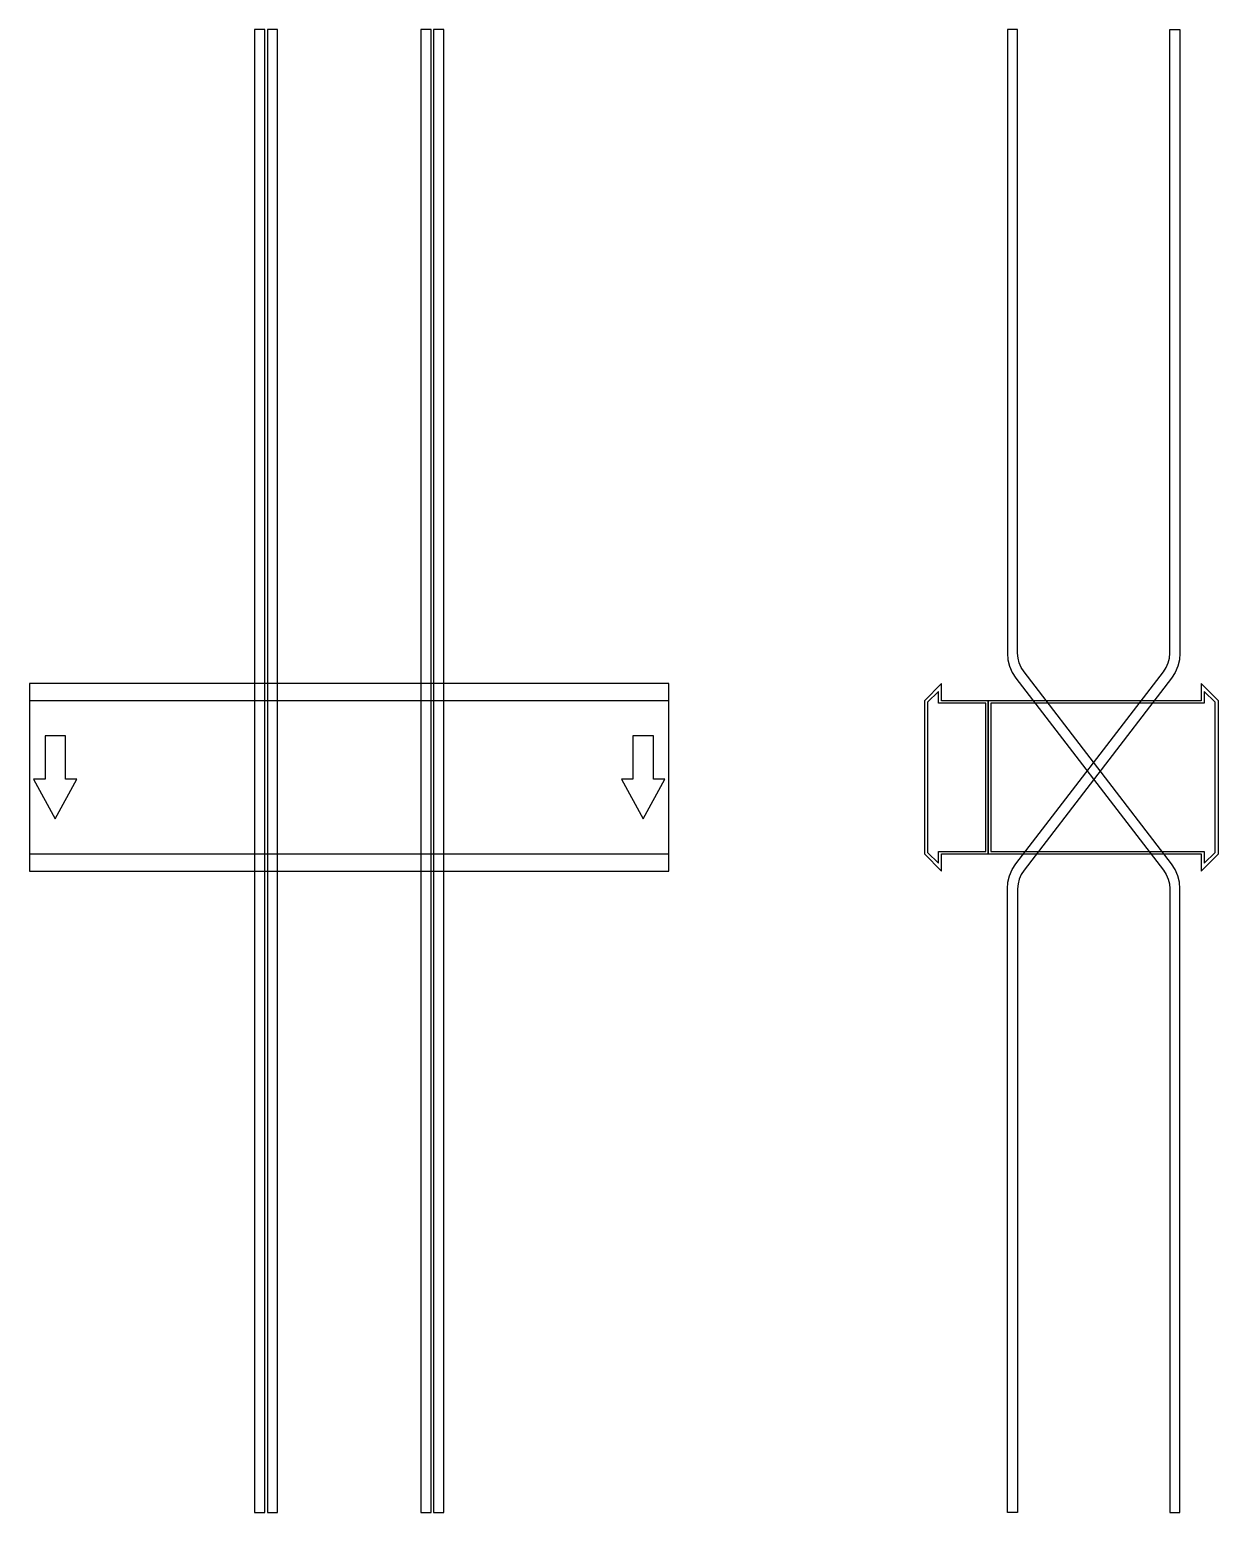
# Model space of a CAD drawing. Extents: x 0 to 930, y -575 to 585.
import ezdxf

# ---------------------------------------------------------------- set-up
doc = ezdxf.new("R2010")
doc.units = 0
doc.layers.add('Halfen', color=7, linetype='CONTINUOUS')

msp = doc.modelspace()

# ---------------------------------------------------------------- linework, layer by layer
at = {"layer": 'Halfen', "color": 7}
for points in [[(184, -575.304), (184, 585.215), (176, 585.215), (176, -575.304)], [(194, -575.304), (194, 585.215), (186, 585.215), (186, -575.304)], [(314, -575.304), (314, 585.215), (306, 585.215), (306, -575.304)], [(324, -575.304), (324, 585.215), (316, 585.215), (316, -575.304)], [(900, -575.304), (900, -87.304), (899.573, -82.091), (898.302, -77.018), (896.221, -72.219), (893.387, -67.824), (777.96, 82.605), (775.834, 85.902), (774.274, 89.501), (773.321, 93.306), (773, 97.215), (773, 585.215), (765, 585.215), (765, 97.215), (765.427, 92.002), (766.698, 86.929), (768.779, 82.13), (771.613, 77.735), (887.04, -72.694), (889.166, -75.99), (890.726, -79.589), (891.679, -83.394), (892, -87.304), (892, -575.304)], [(765, -575.304), (765, -87.304), (765.427, -82.091), (766.698, -77.018), (768.779, -72.219), (771.613, -67.824), (887.04, 82.605), (889.166, 85.902), (890.726, 89.501), (891.679, 93.306), (892, 97.215), (892, 585.215), (900, 585.215), (900, 97.215), (899.573, 92.002), (898.302, 86.929), (896.221, 82.13), (893.387, 77.735), (777.96, -72.694), (775.834, -75.99), (774.274, -79.589), (773.321, -83.394), (773, -87.304), (773, -575.304)], [(0, -73.5), (500, -73.5), (500, 73.5), (0, 73.5)], [(750, -60), (750, 60), (713.5, 60), (713.5, 73.5), (700, 60), (700, -60), (713.5, -73.5), (713.5, -60)], [(930, -60), (930, 60), (916.5, 73.5), (916.5, 60), (750, 60), (750, -60), (916.5, -60), (916.5, -73.5)], [(0, -60), (500, -60), (500, 60), (0, 60)], [(748, -58), (748, 58), (711, 58), (711, 67.25), (702.5, 58.75), (702.5, -58.75), (711, -67.25), (711, -58)], [(927.5, -58.75), (927.5, 58.75), (919, 67.25), (919, 58), (752, 58), (752, -58), (919, -58), (919, -67.25)], [(20, -32.5), (37, -1.5), (28, -1.5), (28, 32.5), (12, 32.5), (12, -1.5), (3, -1.5)], [(480, -32.5), (497, -1.5), (488, -1.5), (488, 32.5), (472, 32.5), (472, -1.5), (463, -1.5)]]:
    msp.add_lwpolyline(points, close=True, dxfattribs=at)

doc.saveas('drawing.dxf')
